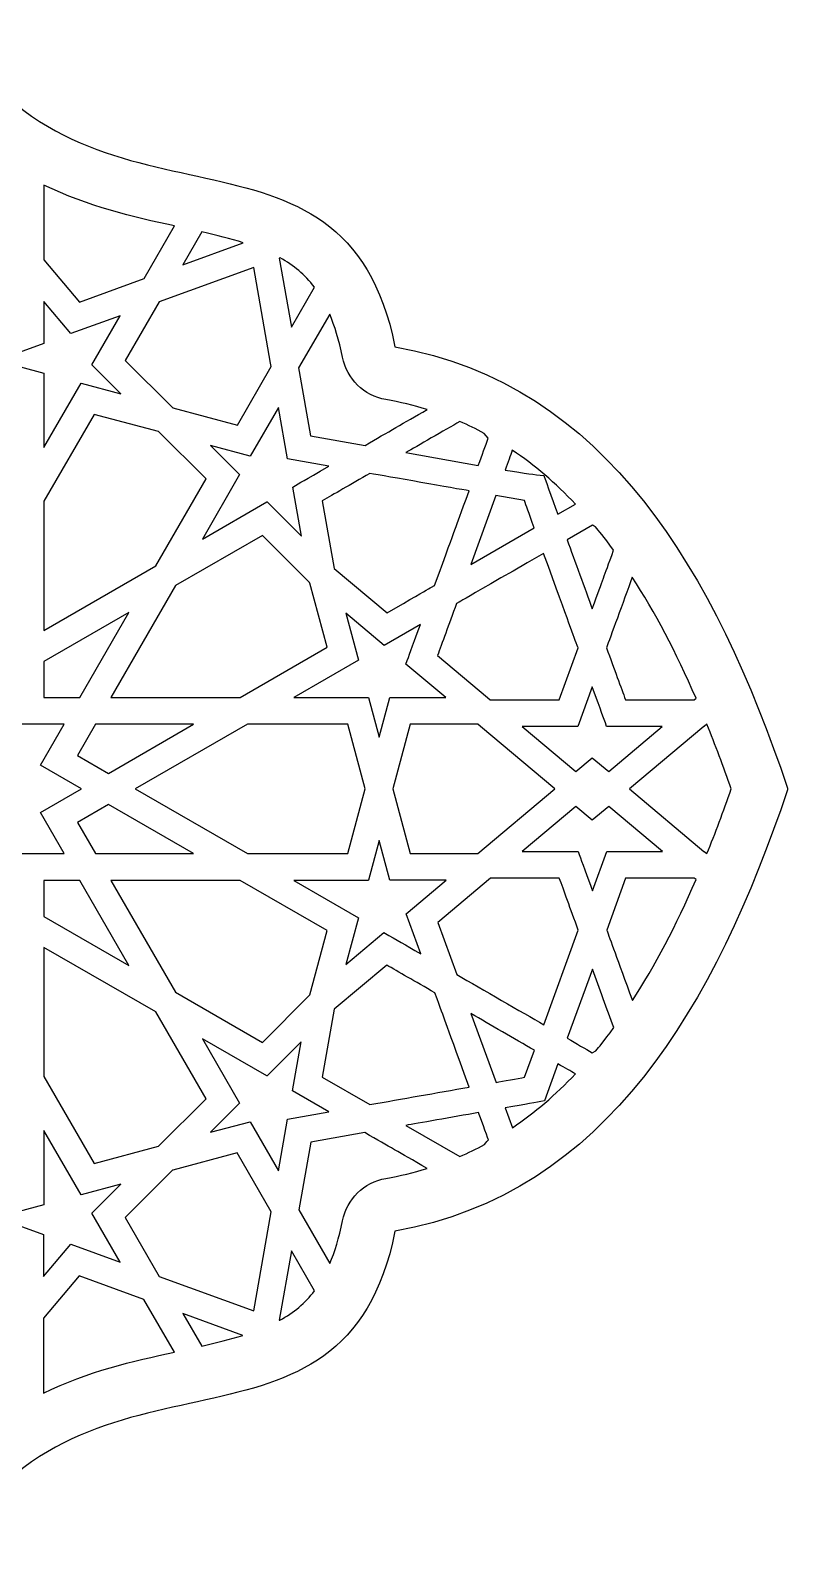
# Model space of a CAD drawing. Header units: millimetres. Extents: x -54 to 54, y -49 to 49.
# Drawn here: x 5.1 to 53.7, y -48.7 to 48.9 of the extents above; entities that cross this region are included whole.
import ezdxf

# ---------------------------------------------------------------- set-up
doc = ezdxf.new("R2010")
doc.units = ezdxf.units.MM
doc.header["$MEASUREMENT"] = 0
doc.layers.add('layer 1', color=7, linetype='Continuous')

msp = doc.modelspace()

# ---------------------------------------------------------------- linework, layer by layer
at = {"layer": 'layer 1', "color": 250}
for points, knots in [([(53.7281, 0.0614), (53.7281, 0.0614), (53.7281, 0.1502), (53.7281, 0.1502), (53.7281, 0.1502), (49.0676, 13.9647), (42.0912, 26.1551), (28.4964, 28.5397), (28.4964, 28.5397), (25.2586, 44.8183), (8.7958, 34.423), (0.0625, 48.8946), (0.0625, 48.8946), (-8.6744, 34.423), (-25.1375, 44.8183), (-28.3752, 28.5397), (-28.3752, 28.5397), (-41.9845, 26.1525), (-48.9615, 13.9386), (-53.6222, 0.1058), (-53.6222, 0.1058), (-48.9615, -13.7269), (-41.9845, -25.9408), (-28.3752, -28.3281), (-28.3752, -28.3281), (-25.1375, -44.6067), (-8.6744, -34.2117), (0.0625, -48.6834), (0.0625, -48.6834), (8.7958, -34.2117), (25.2586, -44.6067), (28.4964, -28.3281), (28.4964, -28.3281), (42.0912, -25.9434), (49.0676, -13.753), (53.7281, 0.0614)], [0, 0, 0, 0, 0.1, 0.1, 0.1, 0.1, 0.2, 0.2, 0.2, 0.2, 0.3, 0.3, 0.3, 0.3, 0.4, 0.4, 0.4, 0.4, 0.5, 0.5, 0.5, 0.5, 0.6, 0.6, 0.6, 0.6, 0.7, 0.7, 0.7, 0.7, 0.8, 0.8, 0.8, 0.8, 1, 1, 1, 1]), ([(5.932, 38.9435), (8.7771, 37.5624), (11.69, 36.8917), (14.3253, 36.3153), (14.3253, 36.3153), (14.3253, 36.3153), (12.3734, 32.9304), (12.3734, 32.9304), (12.3734, 32.9304), (12.3734, 32.9304), (8.2137, 31.418), (8.2137, 31.418), (8.2137, 31.418), (8.2137, 31.418), (5.932, 34.1376), (5.932, 34.1376), (5.932, 34.1376), (5.932, 34.6978), (5.932, 37.1912), (5.932, 38.9435)], [0, 0, 0, 0, 0.1666667, 0.1666667, 0.1666667, 0.1666667, 0.3333333, 0.3333333, 0.3333333, 0.3333333, 0.5, 0.5, 0.5, 0.5, 0.6666667, 0.6666667, 0.6666667, 0.6666667, 1, 1, 1, 1]), ([(16.0863, 35.9265), (17.0325, 35.7117), (17.9243, 35.4912), (18.7505, 35.2333), (18.7505, 35.2333), (18.7505, 35.2333), (14.8728, 33.8222), (14.8728, 33.8222), (14.8728, 33.8222), (14.8728, 33.8222), (16.0863, 35.9265), (16.0863, 35.9265)], [0, 0, 0, 0, 0.25, 0.25, 0.25, 0.25, 0.5, 0.5, 0.5, 0.5, 1, 1, 1, 1]), ([(21.1095, 34.2614), (21.9887, 33.7749), (22.7059, 33.1995), (23.3193, 32.3818), (23.3193, 32.3818), (23.3193, 32.3818), (21.8366, 29.8161), (21.8366, 29.8161), (21.8366, 29.8161), (21.8366, 29.8161), (21.0559, 34.242), (21.0559, 34.242), (21.0559, 34.242), (21.0559, 34.242), (21.1095, 34.2614), (21.1095, 34.2614)], [0, 0, 0, 0, 0.2, 0.2, 0.2, 0.2, 0.4, 0.4, 0.4, 0.4, 0.6, 0.6, 0.6, 0.6, 1, 1, 1, 1]), ([(20.4985, 27.5008), (20.4985, 27.5008), (20.4968, 27.4972), (20.4968, 27.4972), (20.4968, 27.4972), (20.4968, 27.4972), (20.5366, 27.2729), (20.5366, 27.2729), (20.5366, 27.2729), (20.5366, 27.2729), (18.3667, 23.5144), (18.3667, 23.5144), (18.3667, 23.5144), (18.3667, 23.5144), (14.2103, 24.6288), (14.2103, 24.6288), (14.2103, 24.6288), (14.2103, 24.6288), (14.2099, 24.6292), (14.2099, 24.6292), (14.2099, 24.6292), (14.2099, 24.6292), (14.2092, 24.6292), (14.2092, 24.6292), (14.2092, 24.6292), (14.2092, 24.6292), (11.1654, 27.6722), (11.1654, 27.6722), (11.1654, 27.6722), (11.1654, 27.6722), (13.3371, 31.4335), (13.3371, 31.4335), (13.3371, 31.4335), (13.3371, 31.4335), (19.4148, 33.6448), (19.4148, 33.6448), (19.4148, 33.6448), (19.4148, 33.6448), (20.4985, 27.5008), (20.4985, 27.5008)], [0, 0, 0, 0, 0.0909091, 0.0909091, 0.0909091, 0.0909091, 0.1818182, 0.1818182, 0.1818182, 0.1818182, 0.2727273, 0.2727273, 0.2727273, 0.2727273, 0.3636364, 0.3636364, 0.3636364, 0.3636364, 0.4545455, 0.4545455, 0.4545455, 0.4545455, 0.5454545, 0.5454545, 0.5454545, 0.5454545, 0.6363636, 0.6363636, 0.6363636, 0.6363636, 0.7272727, 0.7272727, 0.7272727, 0.7272727, 0.8181818, 0.8181818, 0.8181818, 0.8181818, 1, 1, 1, 1]), ([(5.932, 31.4621), (5.932, 31.4621), (7.6701, 29.3903), (7.6701, 29.3903), (7.6701, 29.3903), (7.6701, 29.3903), (10.8363, 30.5417), (10.8363, 30.5417), (10.8363, 30.5417), (10.8363, 30.5417), (9.016, 27.3889), (9.016, 27.3889), (9.016, 27.3889), (9.016, 27.3889), (10.885, 25.521), (10.885, 25.521), (10.885, 25.521), (10.885, 25.521), (8.3326, 26.2054), (8.3326, 26.2054), (8.3326, 26.2054), (8.3326, 26.2054), (8.3326, 26.2054), (8.3326, 26.2054), (8.3326, 26.2054), (8.3326, 26.2054), (8.3319, 26.2054), (8.3319, 26.2054), (8.3319, 26.2054), (8.3319, 26.2054), (8.3302, 26.2026), (8.3302, 26.2026), (8.3302, 26.2026), (8.3302, 26.2026), (8.3203, 26.205), (8.3203, 26.205), (8.3203, 26.205), (8.3203, 26.205), (5.9313, 22.0666), (5.9313, 22.0666), (5.9313, 22.0666), (5.9313, 22.0666), (5.9313, 26.8481), (5.9313, 26.8481), (5.9313, 26.8481), (5.9313, 26.8481), (2.9108, 27.6571), (2.9108, 27.6571), (2.9108, 27.6571), (2.9108, 27.6571), (5.932, 28.7574), (5.932, 28.7574), (5.932, 28.7574), (5.932, 29.0939), (5.932, 31.1227), (5.932, 31.4621)], [0, 0, 0, 0, 0.0666667, 0.0666667, 0.0666667, 0.0666667, 0.1333333, 0.1333333, 0.1333333, 0.1333333, 0.2, 0.2, 0.2, 0.2, 0.2666667, 0.2666667, 0.2666667, 0.2666667, 0.3333333, 0.3333333, 0.3333333, 0.3333333, 0.4, 0.4, 0.4, 0.4, 0.4666667, 0.4666667, 0.4666667, 0.4666667, 0.5333333, 0.5333333, 0.5333333, 0.5333333, 0.6, 0.6, 0.6, 0.6, 0.6666667, 0.6666667, 0.6666667, 0.6666667, 0.7333333, 0.7333333, 0.7333333, 0.7333333, 0.8, 0.8, 0.8, 0.8, 0.8666667, 0.8666667, 0.8666667, 0.8666667, 1, 1, 1, 1]), ([(25.1227, 27.8687), (25.3997, 26.4763), (26.5039, 25.3968), (27.9019, 25.1516), (27.9019, 25.1516), (28.8146, 24.9918), (29.6986, 24.7745), (30.5605, 24.5092), (30.5605, 24.5092), (29.028, 23.6248), (28.0833, 23.0798), (26.5702, 22.2052), (26.5702, 22.2052), (26.5702, 22.2052), (23.0689, 22.8222), (23.0689, 22.8222), (23.0689, 22.8222), (23.0689, 22.8222), (22.339, 26.9547), (22.339, 26.9547), (22.339, 26.9547), (22.339, 26.9547), (22.3407, 26.9582), (22.3407, 26.9582), (22.3407, 26.9582), (22.3407, 26.9582), (22.3012, 27.1829), (22.3012, 27.1829), (22.3012, 27.1829), (22.3012, 27.1829), (24.3004, 30.6426), (24.3004, 30.6426), (24.3004, 30.6426), (24.6186, 29.8926), (24.9012, 28.9831), (25.1227, 27.8687)], [0, 0, 0, 0, 0.1, 0.1, 0.1, 0.1, 0.2, 0.2, 0.2, 0.2, 0.3, 0.3, 0.3, 0.3, 0.4, 0.4, 0.4, 0.4, 0.5, 0.5, 0.5, 0.5, 0.6, 0.6, 0.6, 0.6, 0.7, 0.7, 0.7, 0.7, 0.8, 0.8, 0.8, 0.8, 1, 1, 1, 1]), ([(21.5844, 21.3377), (21.5844, 21.3377), (24.2524, 20.8675), (24.2524, 20.8675), (24.2524, 20.8675), (22.5545, 19.8871), (22.4709, 19.8388), (21.9238, 19.522), (21.9238, 19.522), (21.9238, 19.522), (22.4808, 16.3593), (22.4808, 16.3593), (22.4808, 16.3593), (22.4808, 16.3593), (20.272, 18.5695), (20.272, 18.5695), (20.272, 18.5695), (20.272, 18.5695), (20.2717, 18.5695), (20.2717, 18.5695), (20.2717, 18.5695), (20.2717, 18.5695), (20.2713, 18.5695), (20.2713, 18.5695), (20.2713, 18.5695), (20.2713, 18.5695), (20.2636, 18.5653), (20.2636, 18.5653), (20.2636, 18.5653), (20.2636, 18.5653), (20.2597, 18.5691), (20.2597, 18.5691), (20.2597, 18.5691), (20.2597, 18.5691), (16.1174, 16.1777), (16.1174, 16.1777), (16.1174, 16.1777), (16.1174, 16.1777), (18.5134, 20.3281), (18.5134, 20.3281), (18.5134, 20.3281), (18.5134, 20.3281), (16.6448, 22.1954), (16.6448, 22.1954), (16.6448, 22.1954), (16.6448, 22.1954), (19.1961, 21.5113), (19.1961, 21.5113), (19.1961, 21.5113), (19.1961, 21.5113), (21.0016, 24.6387), (21.0016, 24.6387), (21.0016, 24.6387), (21.0016, 24.6387), (21.5844, 21.3377), (21.5844, 21.3377)], [0, 0, 0, 0, 0.0666667, 0.0666667, 0.0666667, 0.0666667, 0.1333333, 0.1333333, 0.1333333, 0.1333333, 0.2, 0.2, 0.2, 0.2, 0.2666667, 0.2666667, 0.2666667, 0.2666667, 0.3333333, 0.3333333, 0.3333333, 0.3333333, 0.4, 0.4, 0.4, 0.4, 0.4666667, 0.4666667, 0.4666667, 0.4666667, 0.5333333, 0.5333333, 0.5333333, 0.5333333, 0.6, 0.6, 0.6, 0.6, 0.6666667, 0.6666667, 0.6666667, 0.6666667, 0.7333333, 0.7333333, 0.7333333, 0.7333333, 0.8, 0.8, 0.8, 0.8, 0.8666667, 0.8666667, 0.8666667, 0.8666667, 1, 1, 1, 1]), ([(13.1212, 14.448), (13.1212, 14.448), (5.9313, 10.2972), (5.9313, 10.2972), (5.9313, 10.2972), (5.9313, 10.2972), (5.9313, 18.6055), (5.9313, 18.6055), (5.9313, 18.6055), (5.9313, 18.6055), (9.1603, 24.1991), (9.1603, 24.1991), (9.1603, 24.1991), (9.1603, 24.1991), (13.3075, 23.0868), (13.3075, 23.0868), (13.3075, 23.0868), (13.3075, 23.0868), (16.352, 20.0441), (16.352, 20.0441), (16.352, 20.0441), (16.352, 20.0441), (13.1212, 14.448), (13.1212, 14.448)], [0, 0, 0, 0, 0.1428571, 0.1428571, 0.1428571, 0.1428571, 0.2857143, 0.2857143, 0.2857143, 0.2857143, 0.4285714, 0.4285714, 0.4285714, 0.4285714, 0.5714286, 0.5714286, 0.5714286, 0.5714286, 0.7142857, 0.7142857, 0.7142857, 0.7142857, 1, 1, 1, 1]), ([(34.2346, 22.9778), (34.2346, 22.9778), (34.4904, 22.673), (34.4904, 22.673), (34.4904, 22.673), (34.3094, 22.1752), (34.0925, 21.5801), (33.8519, 20.9197), (33.8519, 20.9197), (33.8519, 20.9197), (29.2037, 21.7406), (29.2037, 21.7406), (29.2037, 21.7406), (29.8909, 22.1371), (31.6996, 23.181), (32.6655, 23.7384), (32.6655, 23.7384), (33.1989, 23.5084), (33.721, 23.253), (34.2346, 22.9778)], [0, 0, 0, 0, 0.1666667, 0.1666667, 0.1666667, 0.1666667, 0.3333333, 0.3333333, 0.3333333, 0.3333333, 0.5, 0.5, 0.5, 0.5, 0.6666667, 0.6666667, 0.6666667, 0.6666667, 1, 1, 1, 1]), ([(36.0366, 21.893), (37.4643, 20.9335), (38.8137, 19.7795), (40.0922, 18.4256), (40.0922, 18.4256), (40.0922, 18.4256), (38.9619, 17.7736), (38.9619, 17.7736), (38.9619, 17.7736), (38.5953, 18.7822), (38.0545, 20.272), (38.0545, 20.272), (38.0545, 20.272), (37.4237, 20.3316), (36.9757, 20.3898), (35.5717, 20.6163), (35.5717, 20.6163), (35.7519, 21.1102), (35.9079, 21.5381), (36.0366, 21.893)], [0, 0, 0, 0, 0.1666667, 0.1666667, 0.1666667, 0.1666667, 0.3333333, 0.3333333, 0.3333333, 0.3333333, 0.5, 0.5, 0.5, 0.5, 0.6666667, 0.6666667, 0.6666667, 0.6666667, 1, 1, 1, 1]), ([(33.2543, 19.2786), (32.1342, 16.2002), (32.6764, 17.6904), (31.0427, 13.2013), (31.0427, 13.2013), (30.8279, 13.0757), (31.2371, 13.3124), (27.9838, 11.4353), (27.9838, 11.4353), (27.9838, 11.4353), (24.5939, 14.2783), (24.5939, 14.2783), (24.5939, 14.2783), (24.5939, 14.2783), (23.8263, 18.6355), (23.8263, 18.6355), (23.8263, 18.6355), (24.5336, 19.044), (25.6244, 19.6737), (26.888, 20.4029), (26.888, 20.4029), (27.9231, 20.2201), (32.4478, 19.4211), (33.2536, 19.2789), (33.2536, 19.2789), (33.2536, 19.2789), (33.2536, 19.2786), (33.2536, 19.2786), (33.2536, 19.2786), (33.2536, 19.2786), (33.2543, 19.2786), (33.2543, 19.2786)], [0, 0, 0, 0, 0.1111111, 0.1111111, 0.1111111, 0.1111111, 0.2222222, 0.2222222, 0.2222222, 0.2222222, 0.3333333, 0.3333333, 0.3333333, 0.3333333, 0.4444444, 0.4444444, 0.4444444, 0.4444444, 0.5555556, 0.5555556, 0.5555556, 0.5555556, 0.6666667, 0.6666667, 0.6666667, 0.6666667, 0.7777778, 0.7777778, 0.7777778, 0.7777778, 1, 1, 1, 1]), ([(36.8131, 18.6513), (36.9306, 18.3271), (37.0819, 17.9116), (37.4488, 16.9009), (37.4488, 16.9009), (37.4488, 16.9009), (37.4484, 16.9005), (37.4484, 16.9005), (37.4484, 16.9005), (37.4484, 16.9005), (37.4488, 16.9005), (37.4488, 16.9005), (37.4488, 16.9005), (37.4488, 16.9005), (33.3605, 14.5404), (33.3605, 14.5404), (33.3605, 14.5404), (33.3605, 14.5404), (34.9744, 18.9755), (34.9744, 18.9755), (34.9744, 18.9755), (34.9744, 18.9755), (36.8131, 18.6513), (36.8131, 18.6513)], [0, 0, 0, 0, 0.1428571, 0.1428571, 0.1428571, 0.1428571, 0.2857143, 0.2857143, 0.2857143, 0.2857143, 0.4285714, 0.4285714, 0.4285714, 0.4285714, 0.5714286, 0.5714286, 0.5714286, 0.5714286, 0.7142857, 0.7142857, 0.7142857, 0.7142857, 1, 1, 1, 1]), ([(41.1738, 11.6942), (40.7183, 12.9466), (40.0431, 14.8022), (39.5588, 16.1322), (39.5588, 16.1322), (39.5588, 16.1322), (41.1865, 17.0716), (41.1865, 17.0716), (41.1865, 17.0716), (41.2503, 17.0349), (41.3198, 16.9947), (41.3869, 16.9559), (41.3869, 16.9559), (41.5953, 16.7033), (41.8557, 16.4101), (42.5468, 15.4668), (42.5468, 15.4668), (41.8388, 13.5213), (41.9576, 13.8483), (41.1738, 11.6942)], [0, 0, 0, 0, 0.1666667, 0.1666667, 0.1666667, 0.1666667, 0.3333333, 0.3333333, 0.3333333, 0.3333333, 0.5, 0.5, 0.5, 0.5, 0.6666667, 0.6666667, 0.6666667, 0.6666667, 1, 1, 1, 1]), ([(24.1339, 9.2177), (24.1339, 9.2177), (18.5385, 5.9873), (18.5385, 5.9873), (18.5385, 5.9873), (18.5385, 5.9873), (10.2345, 5.9873), (10.2345, 5.9873), (10.2345, 5.9873), (10.2345, 5.9873), (14.3923, 13.1896), (14.3923, 13.1896), (14.3923, 13.1896), (14.3923, 13.1896), (19.9803, 16.4154), (19.9803, 16.4154), (19.9803, 16.4154), (19.9803, 16.4154), (23.004, 13.39), (23.004, 13.39), (23.004, 13.39), (23.004, 13.39), (23.0089, 13.3629), (23.0089, 13.3629), (23.0089, 13.3629), (23.0089, 13.3629), (23.0262, 13.3487), (23.0262, 13.3487), (23.0262, 13.3487), (23.0262, 13.3487), (24.1339, 9.2177), (24.1339, 9.2177)], [0, 0, 0, 0, 0.1111111, 0.1111111, 0.1111111, 0.1111111, 0.2222222, 0.2222222, 0.2222222, 0.2222222, 0.3333333, 0.3333333, 0.3333333, 0.3333333, 0.4444444, 0.4444444, 0.4444444, 0.4444444, 0.5555556, 0.5555556, 0.5555556, 0.5555556, 0.6666667, 0.6666667, 0.6666667, 0.6666667, 0.7777778, 0.7777778, 0.7777778, 0.7777778, 1, 1, 1, 1]), ([(40.2583, 9.1789), (40.2583, 9.1789), (40.2583, 9.1789), (40.2583, 9.1789), (40.2583, 9.1789), (40.2583, 9.1789), (39.0448, 5.8427), (39.0448, 5.8427), (39.0448, 5.8427), (39.0448, 5.8427), (34.6227, 5.8413), (34.6227, 5.8413), (34.6227, 5.8413), (34.6227, 5.8413), (34.4484, 5.9873), (34.4484, 5.9873), (34.4484, 5.9873), (34.4484, 5.9873), (34.446, 5.9873), (34.446, 5.9873), (34.446, 5.9873), (34.446, 5.9873), (31.2297, 8.6864), (31.2297, 8.6864), (31.2297, 8.6864), (31.5094, 9.4573), (31.9433, 10.6472), (32.4461, 12.0262), (32.4461, 12.0262), (32.6612, 12.1511), (32.0061, 11.7729), (38.046, 15.2594), (38.046, 15.2594), (39.768, 10.5293), (39.9359, 10.0658), (40.2587, 9.1796), (40.2587, 9.1796), (40.2587, 9.1796), (40.2583, 9.1789), (40.2583, 9.1789)], [0, 0, 0, 0, 0.0909091, 0.0909091, 0.0909091, 0.0909091, 0.1818182, 0.1818182, 0.1818182, 0.1818182, 0.2727273, 0.2727273, 0.2727273, 0.2727273, 0.3636364, 0.3636364, 0.3636364, 0.3636364, 0.4545455, 0.4545455, 0.4545455, 0.4545455, 0.5454545, 0.5454545, 0.5454545, 0.5454545, 0.6363636, 0.6363636, 0.6363636, 0.6363636, 0.7272727, 0.7272727, 0.7272727, 0.7272727, 0.8181818, 0.8181818, 0.8181818, 0.8181818, 1, 1, 1, 1]), ([(47.8413, 5.9404), (47.8413, 5.9404), (47.7227, 5.8413), (47.7227, 5.8413), (47.7227, 5.8413), (47.7227, 5.8413), (43.3046, 5.8427), (43.3046, 5.8427), (43.3046, 5.8427), (43.0244, 6.6132), (42.5916, 7.8017), (42.0889, 9.1796), (42.0889, 9.1796), (42.3284, 9.8383), (43.1599, 12.1228), (43.7441, 13.7283), (43.7441, 13.7283), (45.1944, 11.4935), (46.5547, 8.909), (47.8413, 5.9404)], [0, 0, 0, 0, 0.1666667, 0.1666667, 0.1666667, 0.1666667, 0.3333333, 0.3333333, 0.3333333, 0.3333333, 0.5, 0.5, 0.5, 0.5, 0.6666667, 0.6666667, 0.6666667, 0.6666667, 1, 1, 1, 1]), ([(11.3962, 11.4596), (11.3962, 11.4596), (8.2367, 5.9873), (8.2367, 5.9873), (8.2367, 5.9873), (7.9986, 5.9873), (6.3486, 5.9873), (5.9313, 5.9873), (5.9313, 5.9873), (5.9313, 5.9873), (5.9313, 8.3047), (5.9313, 8.3047), (5.9313, 8.3047), (5.9313, 8.3047), (11.3962, 11.4596), (11.3962, 11.4596)], [0, 0, 0, 0, 0.2, 0.2, 0.2, 0.2, 0.4, 0.4, 0.4, 0.4, 0.6, 0.6, 0.6, 0.6, 1, 1, 1, 1]), ([(28.1591, 5.9873), (28.1591, 5.9873), (27.4758, 3.4353), (27.4758, 3.4353), (27.4758, 3.4353), (27.4758, 3.4353), (26.7924, 5.9873), (26.7924, 5.9873), (26.7924, 5.9873), (26.191, 5.9873), (22.5909, 5.9873), (21.9897, 5.9873), (21.9897, 5.9873), (21.9897, 5.9873), (26.1493, 8.3887), (26.1493, 8.3887), (26.1493, 8.3887), (26.1493, 8.3887), (25.3393, 11.4085), (25.3393, 11.4085), (25.3393, 11.4085), (25.3393, 11.4085), (27.801, 9.344), (27.801, 9.344), (27.801, 9.344), (27.801, 9.344), (30.1272, 10.6863), (30.1272, 10.6863), (30.1272, 10.6863), (29.5116, 8.9965), (29.4319, 8.7736), (29.2033, 8.1414), (29.2033, 8.1414), (29.2033, 8.1414), (31.7705, 5.9873), (31.7705, 5.9873), (31.7705, 5.9873), (31.7705, 5.9873), (28.1591, 5.9873), (28.1591, 5.9873)], [0, 0, 0, 0, 0.0909091, 0.0909091, 0.0909091, 0.0909091, 0.1818182, 0.1818182, 0.1818182, 0.1818182, 0.2727273, 0.2727273, 0.2727273, 0.2727273, 0.3636364, 0.3636364, 0.3636364, 0.3636364, 0.4545455, 0.4545455, 0.4545455, 0.4545455, 0.5454545, 0.5454545, 0.5454545, 0.5454545, 0.6363636, 0.6363636, 0.6363636, 0.6363636, 0.7272727, 0.7272727, 0.7272727, 0.7272727, 0.8181818, 0.8181818, 0.8181818, 0.8181818, 1, 1, 1, 1]), ([(-7.1487, -4.0481), (-7.1487, -4.0481), (-5.6275, -1.4111), (-5.6275, -1.4111), (-5.6275, -1.4111), (-5.6275, -1.4111), (-8.2617, 0.1097), (-8.2617, 0.1097), (-8.2617, 0.1097), (-8.2617, 0.1097), (-5.6271, 1.6309), (-5.6271, 1.6309), (-5.6271, 1.6309), (-5.6271, 1.6309), (-7.1487, 4.2668), (-7.1487, 4.2668), (-7.1487, 4.2668), (-7.1487, 4.2668), (-4.1162, 4.2668), (-4.1162, 4.2668), (-4.1162, 4.2668), (-4.1162, 4.2668), (-4.1162, 4.2675), (-4.1162, 4.2675), (-4.1162, 4.2675), (-4.1116, 4.2675), (-4.1084, 4.2675), (-4.1038, 4.2675), (-4.1038, 4.2675), (-4.1038, 4.2675), (-4.1038, 7.3046), (-4.1038, 7.3046), (-4.1038, 7.3046), (-4.1038, 7.3046), (-1.4795, 5.7905), (-1.4795, 5.7905), (-1.4795, 5.7905), (-1.4795, 5.7905), (-1.4764, 5.7958), (-1.4764, 5.7958), (-1.4764, 5.7958), (-1.4764, 5.7958), (-1.4679, 5.7908), (-1.4679, 5.7908), (-1.4679, 5.7908), (-1.4679, 5.7908), (-1.4679, 5.7912), (-1.4679, 5.7912), (-1.4679, 5.7912), (-1.4679, 5.7912), (-1.4675, 5.7908), (-1.4675, 5.7908), (-1.4675, 5.7908), (-1.4675, 5.7908), (0.0476, 8.4144), (0.0476, 8.4144), (0.0476, 8.4144), (0.0476, 8.4144), (1.5625, 5.7905), (1.5625, 5.7905), (1.5625, 5.7905), (1.5625, 5.7905), (1.5716, 5.7958), (1.5716, 5.7958), (1.5716, 5.7958), (1.5716, 5.7958), (1.5741, 5.7908), (1.5741, 5.7908), (1.5741, 5.7908), (1.5741, 5.7908), (1.5748, 5.7912), (1.5748, 5.7912), (1.5748, 5.7912), (1.5748, 5.7912), (1.5748, 5.7908), (1.5748, 5.7908), (1.5748, 5.7908), (1.5748, 5.7908), (4.1991, 7.305), (4.1991, 7.305), (4.1991, 7.305), (4.1991, 7.305), (4.1991, 4.2668), (4.1991, 4.2668), (4.1991, 4.2668), (4.1991, 4.2668), (7.244, 4.2668), (7.244, 4.2668), (7.244, 4.2668), (7.244, 4.2668), (5.7228, 1.6302), (5.7228, 1.6302), (5.7228, 1.6302), (5.7228, 1.6302), (8.357, 0.1093), (8.357, 0.1093), (8.357, 0.1093), (8.357, 0.1093), (5.7224, -1.4118), (5.7224, -1.4118), (5.7224, -1.4118), (5.7224, -1.4118), (7.2436, -4.0481), (7.2436, -4.0481), (7.2436, -4.0481), (6.8612, -4.0481), (4.5808, -4.0481), (4.2108, -4.0481), (4.2108, -4.0481), (4.2108, -4.0481), (4.2108, -4.0485), (4.2108, -4.0485), (4.2108, -4.0485), (4.2108, -4.0485), (4.1991, -4.0485), (4.1991, -4.0485), (4.1991, -4.0485), (4.1991, -4.0485), (4.1991, -7.0856), (4.1991, -7.0856), (4.1991, -7.0856), (4.1991, -7.0856), (1.5748, -5.5714), (1.5748, -5.5714), (1.5748, -5.5714), (1.5748, -5.5714), (1.5748, -5.5718), (1.5748, -5.5718), (1.5748, -5.5718), (1.5748, -5.5718), (1.5741, -5.5714), (1.5741, -5.5714), (1.5741, -5.5714), (1.5741, -5.5714), (1.5713, -5.5767), (1.5713, -5.5767), (1.5713, -5.5767), (1.5713, -5.5767), (1.5625, -5.5718), (1.5625, -5.5718), (1.5625, -5.5718), (1.5625, -5.5718), (0.0476, -8.1954), (0.0476, -8.1954), (0.0476, -8.1954), (0.0476, -8.1954), (-1.4675, -5.5714), (-1.4675, -5.5714), (-1.4675, -5.5714), (-1.4675, -5.5714), (-1.4679, -5.5718), (-1.4679, -5.5718), (-1.4679, -5.5718), (-1.4679, -5.5718), (-1.4679, -5.5714), (-1.4679, -5.5714), (-1.4679, -5.5714), (-1.4679, -5.5714), (-1.4767, -5.5767), (-1.4767, -5.5767), (-1.4767, -5.5767), (-1.4767, -5.5767), (-1.4795, -5.5718), (-1.4795, -5.5718), (-1.4795, -5.5718), (-1.4795, -5.5718), (-4.1038, -7.0859), (-4.1038, -7.0859), (-4.1038, -7.0859), (-4.1038, -7.0859), (-4.1038, -4.0481), (-4.1038, -4.0481), (-4.1038, -4.0481), (-4.4887, -4.0481), (-6.7797, -4.0481), (-7.1487, -4.0481)], [0, 0, 0, 0, 0.0222222, 0.0222222, 0.0222222, 0.0222222, 0.0444444, 0.0444444, 0.0444444, 0.0444444, 0.0666667, 0.0666667, 0.0666667, 0.0666667, 0.0888889, 0.0888889, 0.0888889, 0.0888889, 0.1111111, 0.1111111, 0.1111111, 0.1111111, 0.1333333, 0.1333333, 0.1333333, 0.1333333, 0.1555556, 0.1555556, 0.1555556, 0.1555556, 0.1777778, 0.1777778, 0.1777778, 0.1777778, 0.2, 0.2, 0.2, 0.2, 0.2222222, 0.2222222, 0.2222222, 0.2222222, 0.2444444, 0.2444444, 0.2444444, 0.2444444, 0.2666667, 0.2666667, 0.2666667, 0.2666667, 0.2888889, 0.2888889, 0.2888889, 0.2888889, 0.3111111, 0.3111111, 0.3111111, 0.3111111, 0.3333333, 0.3333333, 0.3333333, 0.3333333, 0.3555556, 0.3555556, 0.3555556, 0.3555556, 0.3777778, 0.3777778, 0.3777778, 0.3777778, 0.4, 0.4, 0.4, 0.4, 0.4222222, 0.4222222, 0.4222222, 0.4222222, 0.4444444, 0.4444444, 0.4444444, 0.4444444, 0.4666667, 0.4666667, 0.4666667, 0.4666667, 0.4888889, 0.4888889, 0.4888889, 0.4888889, 0.5111111, 0.5111111, 0.5111111, 0.5111111, 0.5333333, 0.5333333, 0.5333333, 0.5333333, 0.5555556, 0.5555556, 0.5555556, 0.5555556, 0.5777778, 0.5777778, 0.5777778, 0.5777778, 0.6, 0.6, 0.6, 0.6, 0.6222222, 0.6222222, 0.6222222, 0.6222222, 0.6444444, 0.6444444, 0.6444444, 0.6444444, 0.6666667, 0.6666667, 0.6666667, 0.6666667, 0.6888889, 0.6888889, 0.6888889, 0.6888889, 0.7111111, 0.7111111, 0.7111111, 0.7111111, 0.7333333, 0.7333333, 0.7333333, 0.7333333, 0.7555556, 0.7555556, 0.7555556, 0.7555556, 0.7777778, 0.7777778, 0.7777778, 0.7777778, 0.8, 0.8, 0.8, 0.8, 0.8222222, 0.8222222, 0.8222222, 0.8222222, 0.8444444, 0.8444444, 0.8444444, 0.8444444, 0.8666667, 0.8666667, 0.8666667, 0.8666667, 0.8888889, 0.8888889, 0.8888889, 0.8888889, 0.9111111, 0.9111111, 0.9111111, 0.9111111, 0.9333333, 0.9333333, 0.9333333, 0.9333333, 0.9555556, 0.9555556, 0.9555556, 0.9555556, 1, 1, 1, 1]), ([(41.1717, 2.1205), (41.1717, 2.1205), (40.1137, 1.2326), (40.1137, 1.2326), (40.1137, 1.2326), (40.1137, 1.2326), (36.6709, 4.1218), (36.6709, 4.1218), (36.6709, 4.1218), (36.6709, 4.1218), (40.2495, 4.1236), (40.2495, 4.1236), (40.2495, 4.1236), (40.2495, 4.1236), (41.1745, 6.6664), (41.1745, 6.6664), (41.1745, 6.6664), (41.7904, 4.9759), (41.8515, 4.8059), (42.0988, 4.1236), (42.0988, 4.1236), (42.0988, 4.1236), (45.6735, 4.1218), (45.6735, 4.1218), (45.6735, 4.1218), (45.6735, 4.1218), (42.2293, 1.2326), (42.2293, 1.2326), (42.2293, 1.2326), (42.2293, 1.2326), (41.1717, 2.1205), (41.1717, 2.1205)], [0, 0, 0, 0, 0.1111111, 0.1111111, 0.1111111, 0.1111111, 0.2222222, 0.2222222, 0.2222222, 0.2222222, 0.3333333, 0.3333333, 0.3333333, 0.3333333, 0.4444444, 0.4444444, 0.4444444, 0.4444444, 0.5555556, 0.5555556, 0.5555556, 0.5555556, 0.6666667, 0.6666667, 0.6666667, 0.6666667, 0.7777778, 0.7777778, 0.7777778, 0.7777778, 1, 1, 1, 1]), ([(8.0839, 2.2606), (8.0839, 2.2606), (9.2417, 4.2668), (9.2417, 4.2668), (9.2417, 4.2668), (9.2417, 4.2668), (15.5586, 4.2668), (15.5586, 4.2668), (15.5586, 4.2668), (15.5586, 4.2668), (10.0831, 1.1059), (10.0831, 1.1059), (10.0831, 1.1059), (10.0831, 1.1059), (8.0839, 2.2606), (8.0839, 2.2606)], [0, 0, 0, 0, 0.2, 0.2, 0.2, 0.2, 0.4, 0.4, 0.4, 0.4, 0.6, 0.6, 0.6, 0.6, 1, 1, 1, 1]), ([(11.8089, 0.1097), (11.8089, 0.1097), (19.0098, 4.2668), (19.0098, 4.2668), (19.0098, 4.2668), (19.0098, 4.2668), (25.4603, 4.2668), (25.4603, 4.2668), (25.4603, 4.2668), (25.4603, 4.2668), (26.5734, 0.1093), (26.5734, 0.1093), (26.5734, 0.1093), (26.5734, 0.1093), (25.4603, -4.0481), (25.4603, -4.0481), (25.4603, -4.0481), (25.4603, -4.0481), (19.0109, -4.0481), (19.0109, -4.0481), (19.0109, -4.0481), (19.0109, -4.0481), (11.8089, 0.1097), (11.8089, 0.1097)], [0, 0, 0, 0, 0.1428571, 0.1428571, 0.1428571, 0.1428571, 0.2857143, 0.2857143, 0.2857143, 0.2857143, 0.4285714, 0.4285714, 0.4285714, 0.4285714, 0.5714286, 0.5714286, 0.5714286, 0.5714286, 0.7142857, 0.7142857, 0.7142857, 0.7142857, 1, 1, 1, 1]), ([(29.4788, -4.0478), (29.4788, -4.0478), (28.3658, 0.1086), (28.3658, 0.1086), (28.3658, 0.1086), (28.3658, 0.1086), (28.3662, 0.1097), (28.3662, 0.1097), (28.3662, 0.1097), (28.3662, 0.1097), (28.3658, 0.1111), (28.3658, 0.1111), (28.3658, 0.1111), (28.3658, 0.1111), (29.4788, 4.2675), (29.4788, 4.2675), (29.4788, 4.2675), (29.4788, 4.2675), (33.8198, 4.2675), (33.8198, 4.2675), (33.8198, 4.2675), (33.8198, 4.2675), (33.9944, 4.1208), (33.9944, 4.1208), (33.9944, 4.1208), (33.9944, 4.1208), (33.9969, 4.1208), (33.9969, 4.1208), (33.9969, 4.1208), (33.9969, 4.1208), (38.7763, 0.1097), (38.7763, 0.1097), (38.7763, 0.1097), (38.7763, 0.1097), (33.8226, -4.0478), (33.8226, -4.0478), (33.8226, -4.0478), (33.8226, -4.0478), (29.4788, -4.0478), (29.4788, -4.0478)], [0, 0, 0, 0, 0.0909091, 0.0909091, 0.0909091, 0.0909091, 0.1818182, 0.1818182, 0.1818182, 0.1818182, 0.2727273, 0.2727273, 0.2727273, 0.2727273, 0.3636364, 0.3636364, 0.3636364, 0.3636364, 0.4545455, 0.4545455, 0.4545455, 0.4545455, 0.5454545, 0.5454545, 0.5454545, 0.5454545, 0.6363636, 0.6363636, 0.6363636, 0.6363636, 0.7272727, 0.7272727, 0.7272727, 0.7272727, 0.8181818, 0.8181818, 0.8181818, 0.8181818, 1, 1, 1, 1]), ([(48.3549, 4.1208), (48.3549, 4.1208), (48.5295, 4.2675), (48.5295, 4.2675), (48.5295, 4.2675), (48.5295, 4.2675), (48.5419, 4.2675), (48.5419, 4.2675), (48.5419, 4.2675), (49.0756, 2.9496), (49.5974, 1.566), (50.1072, 0.1058), (50.1072, 0.1058), (49.5985, -1.3515), (49.0778, -2.7323), (48.5451, -4.0478), (48.5451, -4.0478), (48.5451, -4.0478), (48.537, -4.0478), (48.537, -4.0478), (48.537, -4.0478), (48.537, -4.0478), (48.3669, -3.9049), (48.3669, -3.9049), (48.3669, -3.9049), (48.3669, -3.9049), (48.3528, -3.9049), (48.3528, -3.9049), (48.3528, -3.9049), (48.3528, -3.9049), (43.567, 0.1097), (43.567, 0.1097), (43.567, 0.1097), (43.567, 0.1097), (48.3482, 4.1208), (48.3482, 4.1208), (48.3482, 4.1208), (48.3482, 4.1208), (48.3549, 4.1208), (48.3549, 4.1208)], [0, 0, 0, 0, 0.0909091, 0.0909091, 0.0909091, 0.0909091, 0.1818182, 0.1818182, 0.1818182, 0.1818182, 0.2727273, 0.2727273, 0.2727273, 0.2727273, 0.3636364, 0.3636364, 0.3636364, 0.3636364, 0.4545455, 0.4545455, 0.4545455, 0.4545455, 0.5454545, 0.5454545, 0.5454545, 0.5454545, 0.6363636, 0.6363636, 0.6363636, 0.6363636, 0.7272727, 0.7272727, 0.7272727, 0.7272727, 0.8181818, 0.8181818, 0.8181818, 0.8181818, 1, 1, 1, 1]), ([(8.0836, -2.0408), (8.0836, -2.0408), (10.0821, -0.8869), (10.0821, -0.8869), (10.0821, -0.8869), (10.0821, -0.8869), (15.5575, -4.0481), (15.5575, -4.0481), (15.5575, -4.0481), (15.5575, -4.0481), (9.2417, -4.0481), (9.2417, -4.0481), (9.2417, -4.0481), (9.2417, -4.0481), (8.0836, -2.0408), (8.0836, -2.0408)], [0, 0, 0, 0, 0.2, 0.2, 0.2, 0.2, 0.4, 0.4, 0.4, 0.4, 0.6, 0.6, 0.6, 0.6, 1, 1, 1, 1]), ([(40.2622, -3.9077), (40.2622, -3.9077), (36.6663, -3.906), (36.6663, -3.906), (36.6663, -3.906), (36.6663, -3.906), (40.1137, -1.0128), (40.1137, -1.0128), (40.1137, -1.0128), (40.1137, -1.0128), (41.1717, -1.9008), (41.1717, -1.9008), (41.1717, -1.9008), (41.1717, -1.9008), (42.2293, -1.0128), (42.2293, -1.0128), (42.2293, -1.0128), (42.2293, -1.0128), (45.6784, -3.906), (45.6784, -3.906), (45.6784, -3.906), (45.6784, -3.906), (42.1118, -3.9077), (42.1118, -3.9077), (42.1118, -3.9077), (42.1118, -3.9077), (41.1868, -6.4506), (41.1868, -6.4506), (41.1868, -6.4506), (40.5938, -4.8239), (40.47, -4.481), (40.2622, -3.9077)], [0, 0, 0, 0, 0.1111111, 0.1111111, 0.1111111, 0.1111111, 0.2222222, 0.2222222, 0.2222222, 0.2222222, 0.3333333, 0.3333333, 0.3333333, 0.3333333, 0.4444444, 0.4444444, 0.4444444, 0.4444444, 0.5555556, 0.5555556, 0.5555556, 0.5555556, 0.6666667, 0.6666667, 0.6666667, 0.6666667, 0.7777778, 0.7777778, 0.7777778, 0.7777778, 1, 1, 1, 1]), ([(30.1474, -10.4895), (29.07, -9.8676), (28.6794, -9.6421), (27.7894, -9.1281), (27.7894, -9.1281), (27.7894, -9.1281), (25.3415, -11.1813), (25.3415, -11.1813), (25.3415, -11.1813), (25.3415, -11.1813), (26.1493, -8.1693), (26.1493, -8.1693), (26.1493, -8.1693), (26.1493, -8.1693), (21.9904, -5.7683), (21.9904, -5.7683), (21.9904, -5.7683), (21.9904, -5.7683), (26.7801, -5.7683), (26.7801, -5.7683), (26.7801, -5.7683), (26.7801, -5.7683), (26.7804, -5.7679), (26.7804, -5.7679), (26.7804, -5.7679), (26.7847, -5.7679), (26.7879, -5.7679), (26.7924, -5.7679), (26.7924, -5.7679), (26.7924, -5.7679), (27.4758, -3.2159), (27.4758, -3.2159), (27.4758, -3.2159), (27.4758, -3.2159), (28.1591, -5.7676), (28.1591, -5.7676), (28.1591, -5.7676), (28.1591, -5.7676), (31.7871, -5.7676), (31.7871, -5.7676), (31.7871, -5.7676), (31.7871, -5.7676), (29.2143, -7.9266), (29.2143, -7.9266), (29.2143, -7.9266), (29.2143, -7.9266), (30.1474, -10.4895), (30.1474, -10.4895)], [0, 0, 0, 0, 0.0769231, 0.0769231, 0.0769231, 0.0769231, 0.1538462, 0.1538462, 0.1538462, 0.1538462, 0.2307692, 0.2307692, 0.2307692, 0.2307692, 0.3076923, 0.3076923, 0.3076923, 0.3076923, 0.3846154, 0.3846154, 0.3846154, 0.3846154, 0.4615385, 0.4615385, 0.4615385, 0.4615385, 0.5384615, 0.5384615, 0.5384615, 0.5384615, 0.6153846, 0.6153846, 0.6153846, 0.6153846, 0.6923077, 0.6923077, 0.6923077, 0.6923077, 0.7692308, 0.7692308, 0.7692308, 0.7692308, 0.8461538, 0.8461538, 0.8461538, 0.8461538, 1, 1, 1, 1]), ([(11.3951, -11.2399), (11.3951, -11.2399), (5.9313, -8.0853), (5.9313, -8.0853), (5.9313, -8.0853), (5.9313, -8.0853), (5.9313, -5.7683), (5.9313, -5.7683), (5.9313, -5.7683), (6.1698, -5.7683), (7.819, -5.7683), (8.2363, -5.7683), (8.2363, -5.7683), (8.2363, -5.7683), (11.3951, -11.2399), (11.3951, -11.2399)], [0, 0, 0, 0, 0.2, 0.2, 0.2, 0.2, 0.4, 0.4, 0.4, 0.4, 0.6, 0.6, 0.6, 0.6, 1, 1, 1, 1]), ([(10.2348, -5.7683), (10.2348, -5.7683), (18.5378, -5.7683), (18.5378, -5.7683), (18.5378, -5.7683), (18.5378, -5.7683), (24.1339, -8.999), (24.1339, -8.999), (24.1339, -8.999), (24.1339, -8.999), (23.0283, -13.1209), (23.0283, -13.1209), (23.0283, -13.1209), (23.0283, -13.1209), (22.9973, -13.1473), (22.9973, -13.1473), (22.9973, -13.1473), (22.9973, -13.1473), (22.9906, -13.1851), (22.9906, -13.1851), (22.9906, -13.1851), (22.9906, -13.1851), (19.981, -16.1964), (19.981, -16.1964), (19.981, -16.1964), (19.981, -16.1964), (14.3923, -12.9699), (14.3923, -12.9699), (14.3923, -12.9699), (14.3923, -12.9699), (10.2348, -5.7683), (10.2348, -5.7683)], [0, 0, 0, 0, 0.1111111, 0.1111111, 0.1111111, 0.1111111, 0.2222222, 0.2222222, 0.2222222, 0.2222222, 0.3333333, 0.3333333, 0.3333333, 0.3333333, 0.4444444, 0.4444444, 0.4444444, 0.4444444, 0.5555556, 0.5555556, 0.5555556, 0.5555556, 0.6666667, 0.6666667, 0.6666667, 0.6666667, 0.7777778, 0.7777778, 0.7777778, 0.7777778, 1, 1, 1, 1]), ([(32.464, -11.8258), (32.464, -11.8258), (31.2424, -8.4702), (31.2424, -8.4702), (31.2424, -8.4702), (31.2424, -8.4702), (34.6319, -5.6251), (34.6319, -5.6251), (34.6319, -5.6251), (34.6319, -5.6251), (39.0564, -5.6272), (39.0564, -5.6272), (39.0564, -5.6272), (39.3369, -6.3973), (39.7701, -7.5861), (40.2724, -8.9641), (40.2724, -8.9641), (40.2724, -8.9641), (38.0559, -15.0537), (38.0559, -15.0537), (38.0559, -15.0537), (38.0559, -15.0537), (38.0559, -15.0534), (38.0559, -15.0534), (38.0559, -15.0534), (38.0559, -15.0534), (38.0556, -15.0544), (38.0556, -15.0544), (38.0556, -15.0544), (36.6356, -14.235), (34.1126, -12.778), (32.464, -11.8258)], [0, 0, 0, 0, 0.1111111, 0.1111111, 0.1111111, 0.1111111, 0.2222222, 0.2222222, 0.2222222, 0.2222222, 0.3333333, 0.3333333, 0.3333333, 0.3333333, 0.4444444, 0.4444444, 0.4444444, 0.4444444, 0.5555556, 0.5555556, 0.5555556, 0.5555556, 0.6666667, 0.6666667, 0.6666667, 0.6666667, 0.7777778, 0.7777778, 0.7777778, 0.7777778, 1, 1, 1, 1]), ([(43.754, -13.5019), (42.7659, -10.7873), (42.3108, -9.536), (42.1026, -8.9637), (42.1026, -8.9637), (42.1026, -8.9637), (42.103, -8.9634), (42.103, -8.9634), (42.103, -8.9634), (42.103, -8.9634), (42.103, -8.963), (42.103, -8.963), (42.103, -8.963), (42.103, -8.963), (43.3162, -5.6272), (43.3162, -5.6272), (43.3162, -5.6272), (43.3162, -5.6272), (47.7273, -5.6251), (47.7273, -5.6251), (47.7273, -5.6251), (47.7273, -5.6251), (47.8437, -5.7231), (47.8437, -5.7231), (47.8437, -5.7231), (46.5596, -8.6875), (45.2014, -11.2691), (43.754, -13.5019)], [0, 0, 0, 0, 0.125, 0.125, 0.125, 0.125, 0.25, 0.25, 0.25, 0.25, 0.375, 0.375, 0.375, 0.375, 0.5, 0.5, 0.5, 0.5, 0.625, 0.625, 0.625, 0.625, 0.75, 0.75, 0.75, 0.75, 1, 1, 1, 1]), ([(9.1606, -23.9801), (9.1606, -23.9801), (5.9313, -18.3861), (5.9313, -18.3861), (5.9313, -18.3861), (5.9313, -18.3861), (5.9313, -10.0785), (5.9313, -10.0785), (5.9313, -10.0785), (5.9313, -10.0785), (13.1212, -14.2294), (13.1212, -14.2294), (13.1212, -14.2294), (13.1212, -14.2294), (16.352, -19.8257), (16.352, -19.8257), (16.352, -19.8257), (16.352, -19.8257), (13.3075, -22.8681), (13.3075, -22.8681), (13.3075, -22.8681), (13.3075, -22.8681), (9.1606, -23.9801), (9.1606, -23.9801)], [0, 0, 0, 0, 0.1428571, 0.1428571, 0.1428571, 0.1428571, 0.2857143, 0.2857143, 0.2857143, 0.2857143, 0.4285714, 0.4285714, 0.4285714, 0.4285714, 0.5714286, 0.5714286, 0.5714286, 0.5714286, 0.7142857, 0.7142857, 0.7142857, 0.7142857, 1, 1, 1, 1]), ([(24.5823, -14.0625), (24.5823, -14.0625), (27.9721, -11.2198), (27.9721, -11.2198), (27.9721, -11.2198), (28.6847, -11.6315), (29.7861, -12.2668), (31.0621, -13.0023), (31.0621, -13.0023), (31.8675, -15.2149), (31.448, -14.0625), (33.268, -19.0634), (33.268, -19.0634), (31.1224, -19.4423), (28.9786, -19.8198), (26.8813, -20.1895), (26.8813, -20.1895), (26.8813, -20.1895), (26.881, -20.1891), (26.881, -20.1891), (26.881, -20.1891), (26.881, -20.1891), (26.8806, -20.1891), (26.8806, -20.1891), (26.8806, -20.1891), (26.8806, -20.1891), (23.8143, -18.4193), (23.8143, -18.4193), (23.8143, -18.4193), (23.8143, -18.4193), (24.5823, -14.0625), (24.5823, -14.0625)], [0, 0, 0, 0, 0.1111111, 0.1111111, 0.1111111, 0.1111111, 0.2222222, 0.2222222, 0.2222222, 0.2222222, 0.3333333, 0.3333333, 0.3333333, 0.3333333, 0.4444444, 0.4444444, 0.4444444, 0.4444444, 0.5555556, 0.5555556, 0.5555556, 0.5555556, 0.6666667, 0.6666667, 0.6666667, 0.6666667, 0.7777778, 0.7777778, 0.7777778, 0.7777778, 1, 1, 1, 1]), ([(41.4041, -16.7235), (41.4041, -16.7235), (41.1748, -16.8558), (41.1748, -16.8558), (41.1748, -16.8558), (40.7176, -16.5919), (40.1726, -16.2771), (39.5679, -15.9279), (39.5679, -15.9279), (39.5679, -15.9279), (41.1872, -11.4787), (41.1872, -11.4787), (41.1872, -11.4787), (41.6451, -12.7371), (42.1171, -14.0336), (42.557, -15.2414), (42.557, -15.2414), (41.8599, -16.1936), (41.5996, -16.4863), (41.4041, -16.7235)], [0, 0, 0, 0, 0.1666667, 0.1666667, 0.1666667, 0.1666667, 0.3333333, 0.3333333, 0.3333333, 0.3333333, 0.5, 0.5, 0.5, 0.5, 0.6666667, 0.6666667, 0.6666667, 0.6666667, 1, 1, 1, 1]), ([(34.9882, -18.759), (34.9882, -18.759), (34.9878, -18.759), (34.9878, -18.759), (34.9878, -18.759), (34.9878, -18.759), (33.3795, -14.3409), (33.3795, -14.3409), (33.3795, -14.3409), (34.6382, -15.0679), (36.1442, -15.9375), (37.4587, -16.6956), (37.4587, -16.6956), (37.4587, -16.6956), (36.8258, -18.4363), (36.8258, -18.4363), (36.8258, -18.4363), (36.4035, -18.5109), (35.4157, -18.6848), (34.9882, -18.7601), (34.9882, -18.7601), (34.9882, -18.7601), (34.9882, -18.759), (34.9882, -18.759)], [0, 0, 0, 0, 0.1428571, 0.1428571, 0.1428571, 0.1428571, 0.2857143, 0.2857143, 0.2857143, 0.2857143, 0.4285714, 0.4285714, 0.4285714, 0.4285714, 0.5714286, 0.5714286, 0.5714286, 0.5714286, 0.7142857, 0.7142857, 0.7142857, 0.7142857, 1, 1, 1, 1]), ([(19.1844, -21.2922), (19.1844, -21.2922), (16.6487, -21.9724), (16.6487, -21.9724), (16.6487, -21.9724), (16.6487, -21.9724), (18.5134, -20.1088), (18.5134, -20.1088), (18.5134, -20.1088), (18.5134, -20.1088), (16.1181, -15.9594), (16.1181, -15.9594), (16.1181, -15.9594), (16.1181, -15.9594), (20.2597, -18.3504), (20.2597, -18.3504), (20.2597, -18.3504), (20.2597, -18.3504), (20.2643, -18.3458), (20.2643, -18.3458), (20.2643, -18.3458), (20.2643, -18.3458), (20.2713, -18.3501), (20.2713, -18.3501), (20.2713, -18.3501), (20.2713, -18.3501), (20.2717, -18.3497), (20.2717, -18.3497), (20.2717, -18.3497), (20.2717, -18.3497), (20.272, -18.3501), (20.272, -18.3501), (20.272, -18.3501), (20.272, -18.3501), (22.4677, -16.153), (22.4677, -16.153), (22.4677, -16.153), (22.4677, -16.153), (21.9118, -19.3072), (21.9118, -19.3072), (21.9118, -19.3072), (21.9118, -19.3072), (24.2457, -20.6541), (24.2457, -20.6541), (24.2457, -20.6541), (24.2457, -20.6541), (21.5967, -21.1215), (21.5967, -21.1215), (21.5967, -21.1215), (21.5967, -21.1215), (21.0083, -24.4518), (21.0083, -24.4518), (21.0083, -24.4518), (21.0083, -24.4518), (19.1844, -21.2922), (19.1844, -21.2922)], [0, 0, 0, 0, 0.0666667, 0.0666667, 0.0666667, 0.0666667, 0.1333333, 0.1333333, 0.1333333, 0.1333333, 0.2, 0.2, 0.2, 0.2, 0.2666667, 0.2666667, 0.2666667, 0.2666667, 0.3333333, 0.3333333, 0.3333333, 0.3333333, 0.4, 0.4, 0.4, 0.4, 0.4666667, 0.4666667, 0.4666667, 0.4666667, 0.5333333, 0.5333333, 0.5333333, 0.5333333, 0.6, 0.6, 0.6, 0.6, 0.6666667, 0.6666667, 0.6666667, 0.6666667, 0.7333333, 0.7333333, 0.7333333, 0.7333333, 0.8, 0.8, 0.8, 0.8, 0.8666667, 0.8666667, 0.8666667, 0.8666667, 1, 1, 1, 1]), ([(36.0476, -21.6744), (36.0476, -21.6744), (35.5851, -20.4012), (35.5851, -20.4012), (35.5851, -20.4012), (36.9937, -20.1535), (37.4915, -20.065), (38.1028, -19.9563), (38.1028, -19.9563), (38.1028, -19.9563), (38.971, -17.5694), (38.971, -17.5694), (38.971, -17.5694), (39.4427, -17.8418), (39.7884, -18.0414), (40.0907, -18.216), (40.0907, -18.216), (38.8158, -19.5654), (37.4707, -20.7165), (36.0476, -21.6744)], [0, 0, 0, 0, 0.1666667, 0.1666667, 0.1666667, 0.1666667, 0.3333333, 0.3333333, 0.3333333, 0.3333333, 0.5, 0.5, 0.5, 0.5, 0.6666667, 0.6666667, 0.6666667, 0.6666667, 1, 1, 1, 1]), ([(34.2502, -22.758), (33.7305, -23.0371), (33.2024, -23.2953), (32.6627, -23.5278), (32.6627, -23.5278), (32.6627, -23.5278), (29.1984, -21.5276), (29.1984, -21.5276), (29.1984, -21.5276), (29.8856, -21.4066), (32.2287, -20.9935), (33.8653, -20.7042), (33.8653, -20.7042), (33.9485, -20.9335), (34.404, -22.1861), (34.5024, -22.4575), (34.5024, -22.4575), (34.4601, -22.5077), (34.369, -22.6162), (34.2502, -22.758)], [0, 0, 0, 0, 0.1666667, 0.1666667, 0.1666667, 0.1666667, 0.3333333, 0.3333333, 0.3333333, 0.3333333, 0.5, 0.5, 0.5, 0.5, 0.6666667, 0.6666667, 0.6666667, 0.6666667, 1, 1, 1, 1]), ([(10.8271, -30.3265), (10.8271, -30.3265), (7.6581, -29.1747), (7.6581, -29.1747), (7.6581, -29.1747), (7.6581, -29.1747), (5.9179, -31.2487), (5.9179, -31.2487), (5.9179, -31.2487), (5.9179, -30.9097), (5.9179, -28.8805), (5.9179, -28.5418), (5.9179, -28.5418), (5.9179, -28.5418), (2.8967, -27.4412), (2.8967, -27.4412), (2.8967, -27.4412), (2.8967, -27.4412), (5.9313, -26.6287), (5.9313, -26.6287), (5.9313, -26.6287), (5.9313, -26.6287), (5.9313, -21.8479), (5.9313, -21.8479), (5.9313, -21.8479), (5.9313, -21.8479), (8.3203, -25.9864), (8.3203, -25.9864), (8.3203, -25.9864), (8.3203, -25.9864), (8.3309, -25.9835), (8.3309, -25.9835), (8.3309, -25.9835), (8.3309, -25.9835), (8.3319, -25.9859), (8.3319, -25.9859), (8.3319, -25.9859), (8.3319, -25.9859), (8.3326, -25.9859), (8.3326, -25.9859), (8.3326, -25.9859), (8.3326, -25.9859), (8.3326, -25.9859), (8.3326, -25.9859), (8.3326, -25.9859), (8.3326, -25.9859), (10.8695, -25.3055), (10.8695, -25.3055), (10.8695, -25.3055), (10.8695, -25.3055), (9.0043, -27.1698), (9.0043, -27.1698), (9.0043, -27.1698), (9.0043, -27.1698), (10.8271, -30.3265), (10.8271, -30.3265)], [0, 0, 0, 0, 0.0666667, 0.0666667, 0.0666667, 0.0666667, 0.1333333, 0.1333333, 0.1333333, 0.1333333, 0.2, 0.2, 0.2, 0.2, 0.2666667, 0.2666667, 0.2666667, 0.2666667, 0.3333333, 0.3333333, 0.3333333, 0.3333333, 0.4, 0.4, 0.4, 0.4, 0.4666667, 0.4666667, 0.4666667, 0.4666667, 0.5333333, 0.5333333, 0.5333333, 0.5333333, 0.6, 0.6, 0.6, 0.6, 0.6666667, 0.6666667, 0.6666667, 0.6666667, 0.7333333, 0.7333333, 0.7333333, 0.7333333, 0.8, 0.8, 0.8, 0.8, 0.8666667, 0.8666667, 0.8666667, 0.8666667, 1, 1, 1, 1]), ([(27.9019, -24.9403), (26.5039, -25.1855), (25.3997, -26.2647), (25.1227, -27.6571), (25.1227, -27.6571), (24.9026, -28.7648), (24.6225, -29.6693), (24.3068, -30.4169), (24.3068, -30.4169), (24.3068, -30.4169), (22.3111, -26.9635), (22.3111, -26.9635), (22.3111, -26.9635), (22.3111, -26.9635), (23.0809, -22.6063), (23.0809, -22.6063), (23.0809, -22.6063), (23.0809, -22.6063), (26.5631, -21.9919), (26.5631, -21.9919), (26.5631, -21.9919), (28.2695, -22.9771), (28.611, -23.1743), (30.558, -24.2987), (30.558, -24.2987), (29.6969, -24.5633), (28.8135, -24.7802), (27.9019, -24.9403)], [0, 0, 0, 0, 0.125, 0.125, 0.125, 0.125, 0.25, 0.25, 0.25, 0.25, 0.375, 0.375, 0.375, 0.375, 0.5, 0.5, 0.5, 0.5, 0.625, 0.625, 0.625, 0.625, 0.75, 0.75, 0.75, 0.75, 1, 1, 1, 1]), ([(19.4176, -33.4517), (19.4176, -33.4517), (13.3393, -31.2389), (13.3393, -31.2389), (13.3393, -31.2389), (13.3393, -31.2389), (11.1538, -27.4531), (11.1538, -27.4531), (11.1538, -27.4531), (11.1538, -27.4531), (14.1937, -24.414), (14.1937, -24.414), (14.1937, -24.414), (14.1937, -24.414), (14.2099, -24.4093), (14.2099, -24.4093), (14.2099, -24.4093), (14.2099, -24.4093), (14.2138, -24.4055), (14.2138, -24.4055), (14.2138, -24.4055), (14.2138, -24.4055), (18.3551, -23.2953), (18.3551, -23.2953), (18.3551, -23.2953), (18.3551, -23.2953), (20.5405, -27.0814), (20.5405, -27.0814), (20.5405, -27.0814), (20.5405, -27.0814), (19.4176, -33.4517), (19.4176, -33.4517)], [0, 0, 0, 0, 0.1111111, 0.1111111, 0.1111111, 0.1111111, 0.2222222, 0.2222222, 0.2222222, 0.2222222, 0.3333333, 0.3333333, 0.3333333, 0.3333333, 0.4444444, 0.4444444, 0.4444444, 0.4444444, 0.5555556, 0.5555556, 0.5555556, 0.5555556, 0.6666667, 0.6666667, 0.6666667, 0.6666667, 0.7777778, 0.7777778, 0.7777778, 0.7777778, 1, 1, 1, 1]), ([(21.0908, -34.0603), (21.0908, -34.0603), (21.0587, -34.049), (21.0587, -34.049), (21.0587, -34.049), (21.0587, -34.049), (21.8444, -29.5929), (21.8444, -29.5929), (21.8444, -29.5929), (21.8444, -29.5929), (23.3275, -32.16), (23.3275, -32.16), (23.3275, -32.16), (22.7154, -32.9795), (21.994, -33.5632), (21.0908, -34.0603)], [0, 0, 0, 0, 0.2, 0.2, 0.2, 0.2, 0.4, 0.4, 0.4, 0.4, 0.6, 0.6, 0.6, 0.6, 1, 1, 1, 1]), ([(5.9179, -38.7389), (5.9179, -38.7389), (5.9179, -33.9239), (5.9179, -33.9239), (5.9179, -33.9239), (5.9179, -33.9239), (8.2018, -31.2021), (8.2018, -31.2021), (8.2018, -31.2021), (8.2018, -31.2021), (12.3614, -32.7145), (12.3614, -32.7145), (12.3614, -32.7145), (12.3614, -32.7145), (14.3168, -36.1054), (14.3168, -36.1054), (14.3168, -36.1054), (11.6794, -36.6828), (8.7644, -37.3546), (5.9179, -38.7389)], [0, 0, 0, 0, 0.1666667, 0.1666667, 0.1666667, 0.1666667, 0.3333333, 0.3333333, 0.3333333, 0.3333333, 0.5, 0.5, 0.5, 0.5, 0.6666667, 0.6666667, 0.6666667, 0.6666667, 1, 1, 1, 1]), ([(16.0779, -35.717), (16.0779, -35.717), (14.8731, -33.6275), (14.8731, -33.6275), (14.8731, -33.6275), (14.8731, -33.6275), (18.7251, -35.0298), (18.7251, -35.0298), (18.7251, -35.0298), (17.9035, -35.2852), (17.0177, -35.5039), (16.0779, -35.717)], [0, 0, 0, 0, 0.25, 0.25, 0.25, 0.25, 0.5, 0.5, 0.5, 0.5, 1, 1, 1, 1])]:
    msp.add_open_spline(points, degree=3, knots=knots, dxfattribs=at)

doc.saveas('drawing.dxf')
